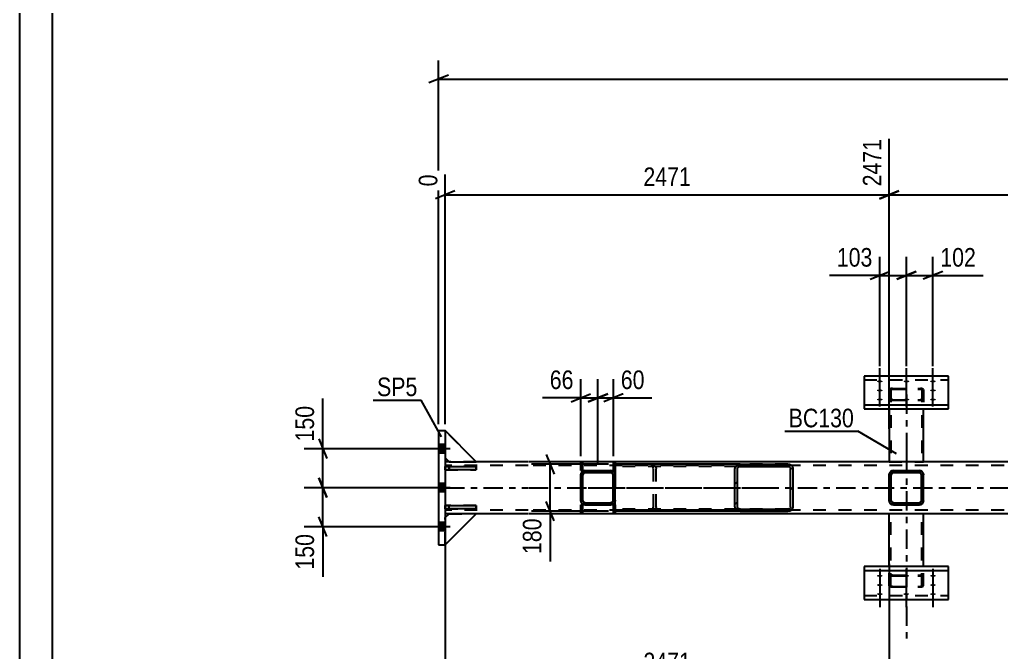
# Model space of a CAD drawing. Header units: millimetres. Extents: x 0 to 1189, y 0 to 841.
# Drawn here: x 0 to 151.2, y 328.8 to 426.3 of the extents above; entities that cross this region are included whole.
import ezdxf

# ---------------------------------------------------------------- set-up
doc = ezdxf.new("R2010")
doc.units = ezdxf.units.MM
doc.linetypes.add('DXK_LINE_DOT2', pattern=[3.9198, 1.9599, -1.9599])
doc.linetypes.add('DXK_LINE_DOT3', pattern=[5.9187, 2.979, -0.9799, 0.9799, -0.9799])
doc.styles.add('Arial Narrow', font='ARIALN.TTF', dxfattribs={"height": 0.2})

# ---------------------------------------------------------------- blocks, each defined once
blk = doc.blocks.new('Unknown-717048625-1133')
at = {"color": 5, "linetype": 'Continuous'}
for p, q in [((0, 841), (0, 0)), ((5, 836), (5, 5))]:
    blk.add_line(p, q, dxfattribs=at)
blk = doc.blocks.new('Part-717048625-5738 - 5603')
at = {"color": 7, "linetype": 'DXK_LINE_DOT2'}
for p, q in [((70.33, 351.43), (65.53, 351.43)), ((65.53, 351.43), (65.53, 350.95)), ((65.53, 350.95), (70.33, 350.95)), ((66.13, 350.95), (66.13, 351.43)), ((70.33, 350.95), (70.33, 351.43))]:
    blk.add_line(p, q, dxfattribs=at)
blk = doc.blocks.new('Bolt-717048625-5615 - 5603')
at = {"linetype": 'Continuous'}
for points in [[(64.53, 360.85), (64.53, 359.53), (65.53, 359.53), (65.53, 360.85)], [(64.53, 360.85), (64.53, 359.53), (65.53, 359.53), (65.53, 360.85)], [(64.53, 360.85), (64.53, 359.53), (65.53, 359.53), (65.53, 360.85)], [(64.53, 360.85), (64.53, 359.53), (65.53, 359.53), (65.53, 360.85)], [(64.53, 354.85), (64.53, 353.53), (65.53, 353.53), (65.53, 354.85)], [(64.53, 354.85), (64.53, 353.53), (65.53, 353.53), (65.53, 354.85)], [(64.53, 348.85), (64.53, 347.53), (65.53, 347.53), (65.53, 348.85)], [(64.53, 348.85), (64.53, 347.53), (65.53, 347.53), (65.53, 348.85)], [(64.53, 348.85), (64.53, 347.53), (65.53, 347.53), (65.53, 348.85)], [(64.53, 348.85), (64.53, 347.53), (65.53, 347.53), (65.53, 348.85)]]:
    blk.add_hatch(color=1, dxfattribs=at).paths.add_polyline_path(points)
at = {"color": 1, "linetype": 'Continuous'}
for p, q in [((66.29, 360.19), (61.53, 360.19)), ((66.29, 360.19), (61.53, 360.19)), ((66.29, 360.19), (61.53, 360.19)), ((66.29, 360.19), (61.53, 360.19)), ((65.53, 360.85), (64.53, 360.85)), ((65.53, 360.85), (64.53, 360.85)), ((65.53, 360.85), (64.53, 360.85)), ((65.53, 360.85), (64.53, 360.85)), ((65.53, 359.53), (64.53, 359.53)), ((65.53, 359.53), (64.53, 359.53)), ((65.53, 359.53), (64.53, 359.53)), ((65.53, 359.53), (64.53, 359.53)), ((66.29, 354.19), (61.53, 354.19)), ((66.29, 354.19), (61.53, 354.19)), ((65.53, 354.85), (64.53, 354.85)), ((65.53, 354.85), (64.53, 354.85)), ((65.53, 353.53), (64.53, 353.53)), ((65.53, 353.53), (64.53, 353.53)), ((66.29, 348.19), (61.53, 348.19)), ((66.29, 348.19), (61.53, 348.19)), ((66.29, 348.19), (61.53, 348.19)), ((66.29, 348.19), (61.53, 348.19)), ((65.53, 348.85), (64.53, 348.85)), ((65.53, 348.85), (64.53, 348.85)), ((65.53, 348.85), (64.53, 348.85)), ((65.53, 348.85), (64.53, 348.85)), ((65.53, 347.53), (64.53, 347.53)), ((65.53, 347.53), (64.53, 347.53)), ((65.53, 347.53), (64.53, 347.53)), ((65.53, 347.53), (64.53, 347.53))]:
    blk.add_line(p, q, dxfattribs=at)
blk = doc.blocks.new('Part-717048625-5746 - 5603')
at = {"color": 2, "linetype": 'Continuous'}
for p, q in [((65.53, 349.59), (66.13, 350.19)), ((70.33, 350.19), (65.53, 345.39)), ((70.33, 350.19), (66.13, 350.19))]:
    blk.add_line(p, q, dxfattribs=at)
at = {"color": 7, "linetype": 'DXK_LINE_DOT2'}
blk.add_line((65.53, 345.39), (65.53, 349.59), dxfattribs=at)
blk = doc.blocks.new('Part-717048625-5682 - 5603')
at = {"color": 2, "linetype": 'Continuous'}
for p, q in [((91.47, 356.83), (91.47, 358.03)), ((91.47, 358.03), (91.71, 358.03)), ((91.71, 358.03), (91.71, 356.83)), ((91.71, 356.83), (91.47, 356.83))]:
    blk.add_line(p, q, dxfattribs=at)
blk = doc.blocks.new('Part-717048625-5740 - 5603')
at = {"color": 2, "linetype": 'Continuous'}
for p, q in [((65.53, 351.43), (70.33, 351.43)), ((65.53, 350.95), (65.53, 351.43)), ((70.33, 350.95), (65.53, 350.95)), ((70.33, 351.43), (70.33, 350.95))]:
    blk.add_line(p, q, dxfattribs=at)
at = {"color": 7, "linetype": 'DXK_LINE_DOT2'}
blk.add_line((66.13, 350.95), (66.13, 351.43), dxfattribs=at)
blk = doc.blocks.new('Part-717048625-5667 - 5603')
at = {"color": 2, "linetype": 'Continuous'}
for p, q in [((66.13, 358.19), (65.53, 358.19)), ((78.33, 358.19), (70.33, 358.19)), ((613.27, 358.19), (78.43, 358.19)), ((66.13, 350.19), (65.53, 350.19)), ((78.33, 350.19), (70.33, 350.19)), ((613.27, 350.19), (78.43, 350.19))]:
    blk.add_line(p, q, dxfattribs=at)
at = {"color": 7, "linetype": 'DXK_LINE_DOT2'}
for p, q in [((65.53, 358.19), (65.53, 350.19)), ((78.33, 357.63), (65.53, 357.63)), ((70.33, 358.19), (66.13, 358.19)), ((618.07, 357.63), (78.43, 357.63)), ((78.33, 350.75), (65.53, 350.75)), ((70.33, 350.19), (66.13, 350.19)), ((618.07, 350.75), (78.43, 350.75))]:
    blk.add_line(p, q, dxfattribs=at)
at = {"color": 7, "linetype": 'DXK_LINE_DOT3'}
for p, q in [((65.53, 354.19), (78.33, 354.19)), ((78.43, 354.19), (618.07, 354.19))]:
    blk.add_line(p, q, dxfattribs=at)
blk = doc.blocks.new('Part-717048625-5678 - 5603')
at = {"color": 2, "linetype": 'Continuous'}
for p, q in [((86.43, 358.03), (86.43, 358.03)), ((86.43, 358.03), (86.67, 358.03)), ((86.43, 356.83), (86.43, 358.03)), ((86.67, 358.03), (86.67, 358.03)), ((86.67, 356.83), (86.67, 358.03)), ((86.43, 356.83), (86.67, 356.83)), ((86.67, 356.83), (86.67, 356.83))]:
    blk.add_line(p, q, dxfattribs=at)
at = {"color": 7, "linetype": 'DXK_LINE_DOT2'}
for p, q in [((86.43, 356.83), (86.43, 358.03)), ((86.67, 358.03), (86.67, 356.83)), ((86.67, 356.83), (86.67, 356.83))]:
    blk.add_line(p, q, dxfattribs=at)
blk = doc.blocks.new('Part-717048625-5743 - 5603')
at = {"color": 7, "linetype": 'DXK_LINE_DOT2'}
for p, q in [((65.53, 349.59), (66.13, 350.19)), ((70.33, 350.19), (65.53, 345.39)), ((65.53, 345.39), (65.53, 349.59)), ((66.13, 350.19), (70.33, 350.19))]:
    blk.add_line(p, q, dxfattribs=at)
blk = doc.blocks.new('Part-717048625-5679 - 5603')
at = {"color": 2, "linetype": 'Continuous'}
for p, q in [((86.43, 351.55), (86.43, 351.55)), ((86.43, 351.55), (86.43, 350.35)), ((86.43, 351.55), (86.67, 351.55)), ((86.67, 351.55), (86.67, 351.55)), ((86.67, 351.55), (86.67, 350.35)), ((86.67, 350.35), (86.43, 350.35)), ((86.67, 350.35), (86.67, 350.35))]:
    blk.add_line(p, q, dxfattribs=at)
at = {"color": 7, "linetype": 'DXK_LINE_DOT2'}
for p, q in [((86.43, 350.35), (86.43, 351.55)), ((86.67, 351.55), (86.67, 350.35))]:
    blk.add_line(p, q, dxfattribs=at)
blk = doc.blocks.new('Part-717048625-5683 - 5603')
at = {"color": 2, "linetype": 'Continuous'}
for p, q in [((91.47, 350.35), (91.47, 351.55)), ((91.71, 351.55), (91.47, 351.55)), ((91.71, 351.55), (91.71, 350.35)), ((91.71, 350.35), (91.47, 350.35))]:
    blk.add_line(p, q, dxfattribs=at)
blk = doc.blocks.new('Part-717048625-5709 - 5603')
at = {"linetype": 'Continuous'}
h = blk.add_hatch(dxfattribs=at)
h.set_pattern_fill('', scale=0.7, style=0, pattern_type=0)
h.set_pattern_definition([(45, (138.8162, 351.5972), (-1.57154, 1.57154), [])])
h.paths.add_polyline_path([(138.57, 351.55), (138.82, 351.6), (139.02, 351.74), (139.16, 351.94), (139.21, 352.19), (139.21, 356.19), (139.16, 356.43), (139.02, 356.64), (138.82, 356.78), (138.57, 356.83), (134.57, 356.83), (134.33, 356.78), (134.12, 356.64), (133.98, 356.43), (133.93, 356.19), (133.93, 352.19), (133.98, 351.94), (134.12, 351.74), (134.33, 351.6), (134.57, 351.55)])
h.paths.add_polyline_path([(134.45, 351.89), (134.35, 351.96), (134.28, 352.07), (134.25, 352.19), (134.25, 356.19), (134.28, 356.31), (134.35, 356.41), (134.45, 356.48), (134.57, 356.51), (138.57, 356.51), (138.69, 356.48), (138.8, 356.41), (138.87, 356.31), (138.89, 356.19), (138.89, 352.19), (138.87, 352.07), (138.8, 351.96), (138.69, 351.89), (138.57, 351.87), (134.57, 351.87)])
at = {"color": 7, "linetype": 'DXK_LINE_DOT2'}
for p, q in [((133.93, 356.19), (133.98, 356.43)), ((133.93, 352.19), (133.93, 356.19)), ((134.28, 356.31), (134.25, 356.19)), ((134.25, 352.19), (134.25, 356.19)), ((134.33, 356.78), (134.57, 356.83)), ((134.57, 356.51), (134.45, 356.48)), ((134.57, 356.83), (138.57, 356.83)), ((134.57, 356.51), (138.57, 356.51)), ((138.57, 356.83), (138.82, 356.78)), ((138.69, 356.48), (138.57, 356.51)), ((138.89, 356.19), (138.87, 356.31)), ((138.89, 352.19), (138.89, 356.19)), ((139.16, 356.43), (139.21, 356.19)), ((139.21, 352.19), (139.21, 356.19)), ((133.98, 351.94), (133.93, 352.19)), ((134.25, 352.19), (134.28, 352.07)), ((134.57, 351.55), (134.33, 351.6)), ((134.45, 351.89), (134.57, 351.87)), ((134.57, 351.87), (138.57, 351.87)), ((134.57, 351.55), (138.57, 351.55)), ((138.57, 351.87), (138.69, 351.89)), ((138.82, 351.6), (138.57, 351.55)), ((138.87, 352.07), (138.89, 352.19)), ((139.21, 352.19), (139.16, 351.94))]:
    blk.add_line(p, q, dxfattribs=at)
at = {"color": 2, "linetype": 'Continuous'}
for p, q in [((133.98, 356.43), (133.93, 356.19)), ((133.93, 352.19), (133.93, 356.19)), ((134.25, 356.19), (134.28, 356.31)), ((134.25, 352.19), (134.25, 356.19)), ((134.57, 356.83), (134.33, 356.78)), ((134.45, 356.48), (134.57, 356.51)), ((134.57, 356.83), (138.57, 356.83)), ((134.57, 356.51), (138.57, 356.51)), ((138.82, 356.78), (138.57, 356.83)), ((138.57, 356.51), (138.69, 356.48)), ((138.87, 356.31), (138.89, 356.19)), ((138.89, 352.19), (138.89, 356.19)), ((139.21, 356.19), (139.16, 356.43)), ((139.21, 352.19), (139.21, 356.19)), ((133.93, 352.19), (133.98, 351.94)), ((134.28, 352.07), (134.25, 352.19)), ((134.33, 351.6), (134.57, 351.55)), ((134.57, 351.87), (134.45, 351.89)), ((134.57, 351.87), (138.57, 351.87)), ((134.57, 351.55), (138.57, 351.55)), ((138.69, 351.89), (138.57, 351.87)), ((138.57, 351.55), (138.82, 351.6)), ((138.89, 352.19), (138.87, 352.07)), ((139.16, 351.94), (139.21, 352.19))]:
    blk.add_line(p, q, dxfattribs=at)
at = {"color": 7, "linetype": 'DXK_LINE_DOT2'}
for centre, radius, start, end in [((134.57, 356.19), 0.64, 112.5, 157.5), ((134.57, 356.19), 0.32, 112.5, 157.5), ((138.57, 356.19), 0.32, 22.5, 67.5), ((138.57, 356.19), 0.64, 22.5, 67.5), ((134.57, 352.19), 0.64, 202.5, 247.5), ((134.57, 352.19), 0.32, 202.5, 247.5), ((138.57, 352.19), 0.32, 292.5, 337.5), ((138.57, 352.19), 0.64, 292.5, 337.5)]:
    blk.add_arc(centre, radius, start, end, dxfattribs=at)
at = {"color": 2, "linetype": 'Continuous'}
for centre, radius, start, end in [((134.57, 356.19), 0.64, 112.5, 157.5), ((134.57, 356.19), 0.32, 112.5, 157.5), ((138.57, 356.19), 0.32, 22.5, 67.5), ((138.57, 356.19), 0.64, 22.5, 67.5), ((134.57, 352.19), 0.64, 202.5, 247.5), ((134.57, 352.19), 0.32, 202.5, 247.5), ((138.57, 352.19), 0.32, 292.5, 337.5), ((138.57, 352.19), 0.64, 292.5, 337.5)]:
    blk.add_arc(centre, radius, start, end, dxfattribs=at)
blk = doc.blocks.new('Part-717048625-5735 - 5603')
at = {"color": 2, "linetype": 'Continuous'}
for p, q in [((64.53, 362.99), (65.53, 362.99)), ((64.53, 362.99), (64.53, 345.39)), ((65.53, 362.99), (65.53, 345.39)), ((64.53, 345.39), (65.53, 345.39))]:
    blk.add_line(p, q, dxfattribs=at)
blk = doc.blocks.new('Part-717048625-5737 - 5603')
at = {"color": 7, "linetype": 'DXK_LINE_DOT2'}
for p, q in [((70.33, 357.43), (65.53, 357.43)), ((65.53, 357.43), (65.53, 356.95)), ((65.53, 356.95), (70.33, 356.95)), ((66.13, 357.43), (66.13, 356.95)), ((70.33, 356.95), (70.33, 357.43))]:
    blk.add_line(p, q, dxfattribs=at)
blk = doc.blocks.new('Part-717048625-5739 - 5603')
at = {"color": 2, "linetype": 'Continuous'}
for p, q in [((65.53, 357.43), (70.33, 357.43)), ((65.53, 356.95), (65.53, 357.43)), ((70.33, 356.95), (65.53, 356.95)), ((70.33, 357.43), (70.33, 356.95))]:
    blk.add_line(p, q, dxfattribs=at)
at = {"color": 7, "linetype": 'DXK_LINE_DOT2'}
blk.add_line((66.13, 356.95), (66.13, 357.43), dxfattribs=at)
blk = doc.blocks.new('Part-717048625-5749 - 5603')
at = {"color": 7, "linetype": 'DXK_LINE_DOT2'}
for p, q in [((65.53, 349.59), (66.13, 350.19)), ((70.33, 350.19), (65.53, 345.39)), ((65.53, 345.39), (65.53, 349.59)), ((66.13, 350.19), (70.33, 350.19))]:
    blk.add_line(p, q, dxfattribs=at)
blk = doc.blocks.new('Part-717048625-5752 - 5603')
at = {"color": 7, "linetype": 'DXK_LINE_DOT2'}
for p, q in [((70.33, 358.19), (65.53, 362.99)), ((65.53, 362.99), (65.53, 358.79)), ((65.53, 358.79), (66.13, 358.19)), ((66.13, 358.19), (70.33, 358.19))]:
    blk.add_line(p, q, dxfattribs=at)
blk = doc.blocks.new('Part-717048625-5755 - 5603')
at = {"color": 2, "linetype": 'Continuous'}
for p, q in [((70.33, 358.19), (65.53, 362.99)), ((65.53, 358.79), (66.13, 358.19)), ((66.13, 358.19), (70.33, 358.19))]:
    blk.add_line(p, q, dxfattribs=at)
at = {"color": 7, "linetype": 'DXK_LINE_DOT2'}
blk.add_line((65.53, 362.99), (65.53, 358.79), dxfattribs=at)
blk = doc.blocks.new('Part-717048625-5758 - 5603')
at = {"color": 7, "linetype": 'DXK_LINE_DOT2'}
for p, q in [((70.33, 358.19), (65.53, 362.99)), ((65.53, 362.99), (65.53, 358.79)), ((65.53, 358.79), (66.13, 358.19)), ((66.13, 358.19), (70.33, 358.19))]:
    blk.add_line(p, q, dxfattribs=at)
blk = doc.blocks.new('Part-717048625-5782 - 5603')
at = {"linetype": 'Continuous'}
h = blk.add_hatch(dxfattribs=at)
h.set_pattern_fill('', scale=0.7, style=0, pattern_type=0)
h.set_pattern_definition([(45, (118.6463, 350.6372), (-1.57154, 1.57154), [])])
h.paths.add_polyline_path([(118.34, 350.59), (118.65, 350.64), (118.91, 350.78), (119.08, 350.98), (119.14, 351.23), (119.14, 357.15), (119.08, 357.39), (118.91, 357.6), (118.65, 357.74), (118.34, 357.79), (110.96, 357.79), (110.66, 357.74), (110.4, 357.6), (110.22, 357.39), (110.16, 357.15), (110.16, 351.23), (110.22, 350.98), (110.4, 350.78), (110.66, 350.64), (110.96, 350.59)])
h.paths.add_polyline_path([(110.81, 350.93), (110.68, 351), (110.59, 351.11), (110.56, 351.23), (110.56, 357.15), (110.59, 357.27), (110.68, 357.37), (110.81, 357.44), (110.96, 357.47), (118.34, 357.47), (118.49, 357.44), (118.62, 357.37), (118.71, 357.27), (118.74, 357.15), (118.74, 351.23), (118.71, 351.11), (118.62, 351), (118.49, 350.93), (118.34, 350.91), (110.96, 350.91)])
at = {"color": 2, "linetype": 'Continuous'}
for p, q in [((110.96, 357.79), (91.71, 357.79)), ((110.22, 357.39), (110.16, 357.15)), ((110.16, 351.23), (110.16, 357.15)), ((110.56, 357.15), (110.59, 357.27)), ((110.56, 351.23), (110.56, 357.15)), ((110.96, 357.79), (110.66, 357.74)), ((110.81, 357.44), (110.96, 357.47)), ((110.96, 357.79), (118.34, 357.79)), ((110.96, 357.47), (118.34, 357.47)), ((118.65, 357.74), (118.34, 357.79)), ((118.34, 357.47), (118.49, 357.44)), ((118.71, 357.27), (118.74, 357.15)), ((118.74, 351.23), (118.74, 357.15)), ((119.14, 357.15), (119.08, 357.39)), ((119.14, 351.23), (119.14, 357.15)), ((91.71, 356.83), (91.71, 356.19)), ((91.71, 351.55), (91.71, 352.19)), ((110.16, 351.23), (110.22, 350.98)), ((110.59, 351.11), (110.56, 351.23)), ((110.96, 350.91), (110.81, 350.93)), ((110.96, 350.91), (118.34, 350.91)), ((118.49, 350.93), (118.34, 350.91)), ((118.74, 351.23), (118.71, 351.11)), ((119.08, 350.98), (119.14, 351.23)), ((110.96, 350.59), (91.71, 350.59)), ((110.66, 350.64), (110.96, 350.59)), ((110.96, 350.59), (118.34, 350.59)), ((118.34, 350.59), (118.65, 350.64))]:
    blk.add_line(p, q, dxfattribs=at)
at = {"color": 7, "linetype": 'DXK_LINE_DOT2'}
for p, q in [((91.71, 357.79), (91.71, 356.83)), ((91.71, 357.79), (91.71, 357.47)), ((118.34, 357.47), (91.71, 357.47)), ((97.23, 357.79), (97.53, 357.74)), ((97.38, 357.44), (97.23, 357.47)), ((97.62, 357.15), (97.59, 357.27)), ((97.62, 351.23), (97.62, 357.15)), ((97.96, 357.39), (98.02, 357.15)), ((98.02, 351.23), (98.02, 357.15)), ((118.34, 357.79), (110.96, 357.79)), ((91.71, 356.19), (91.71, 352.19)), ((91.71, 350.59), (91.71, 351.55)), ((118.34, 350.91), (91.71, 350.91)), ((97.23, 350.91), (97.38, 350.93)), ((97.59, 351.11), (97.62, 351.23)), ((98.02, 351.23), (97.96, 350.98)), ((97.53, 350.64), (97.23, 350.59)), ((118.34, 350.59), (110.96, 350.59))]:
    blk.add_line(p, q, dxfattribs=at)
at = {"color": 7, "linetype": 'DXK_LINE_DOT3'}
blk.add_line((87.56, 354.19), (114.65, 354.19), dxfattribs=at)
at = {"color": 7, "linetype": 'DXK_LINE_DOT2'}
for centre, radius, start, end in [((97.27, 357.09), 0.369, 29.251, 73.2822), ((97.32, 357.03), 0.738, 29.251, 73.2822), ((97.27, 351.29), 0.369, 286.7178, 330.749), ((97.32, 351.34), 0.738, 286.7178, 330.749)]:
    blk.add_arc(centre, radius, start, end, dxfattribs=at)
at = {"color": 2, "linetype": 'Continuous'}
for centre, radius, start, end in [((110.87, 357.03), 0.738, 106.7178, 150.749), ((110.91, 357.09), 0.369, 106.7178, 150.749), ((118.39, 357.09), 0.369, 29.251, 73.2822), ((118.43, 357.03), 0.738, 29.251, 73.2822), ((110.87, 351.34), 0.738, 209.251, 253.2822), ((110.91, 351.29), 0.369, 209.251, 253.2822), ((118.39, 351.29), 0.369, 286.7178, 330.749), ((118.43, 351.34), 0.738, 286.7178, 330.749)]:
    blk.add_arc(centre, radius, start, end, dxfattribs=at)
blk = doc.blocks.new('Part-717048625-5783 - 5603')
at = {"linetype": 'Continuous'}
h = blk.add_hatch(dxfattribs=at)
h.set_pattern_fill('', scale=0.7, style=0, pattern_type=0)
h.set_pattern_definition([(45, (91.3134, 351.5972), (-1.57154, 1.57154), [])])
h.paths.add_polyline_path([(91.07, 351.55), (91.31, 351.6), (91.52, 351.74), (91.66, 351.94), (91.71, 352.19), (91.71, 356.19), (91.66, 356.43), (91.52, 356.64), (91.31, 356.78), (91.07, 356.83), (87.07, 356.83), (86.82, 356.78), (86.62, 356.64), (86.48, 356.43), (86.43, 356.19), (86.43, 352.19), (86.48, 351.94), (86.62, 351.74), (86.82, 351.6), (87.07, 351.55)])
h.paths.add_polyline_path([(86.95, 351.89), (86.84, 351.96), (86.77, 352.07), (86.75, 352.19), (86.75, 356.19), (86.77, 356.31), (86.84, 356.41), (86.95, 356.48), (87.07, 356.51), (91.07, 356.51), (91.19, 356.48), (91.29, 356.41), (91.36, 356.31), (91.39, 356.19), (91.39, 352.19), (91.36, 352.07), (91.29, 351.96), (91.19, 351.89), (91.07, 351.87), (87.07, 351.87)])
at = {"color": 7, "linetype": 'DXK_LINE_DOT2'}
for p, q in [((86.43, 356.19), (86.48, 356.43)), ((86.43, 352.19), (86.43, 356.19)), ((86.77, 356.31), (86.75, 356.19)), ((86.75, 352.19), (86.75, 356.19)), ((86.82, 356.78), (87.07, 356.83)), ((87.07, 356.51), (86.95, 356.48)), ((87.07, 356.83), (91.07, 356.83)), ((87.07, 356.51), (91.07, 356.51)), ((91.07, 356.83), (91.31, 356.78)), ((91.19, 356.48), (91.07, 356.51)), ((91.39, 356.19), (91.36, 356.31)), ((91.39, 352.19), (91.39, 356.19)), ((91.66, 356.43), (91.71, 356.19)), ((91.71, 352.19), (91.71, 356.19)), ((86.48, 351.94), (86.43, 352.19)), ((86.75, 352.19), (86.77, 352.07)), ((87.07, 351.55), (86.82, 351.6)), ((86.95, 351.89), (87.07, 351.87)), ((87.07, 351.87), (91.07, 351.87)), ((87.07, 351.55), (91.07, 351.55)), ((91.07, 351.87), (91.19, 351.89)), ((91.31, 351.6), (91.07, 351.55)), ((91.36, 352.07), (91.39, 352.19)), ((91.71, 352.19), (91.66, 351.94))]:
    blk.add_line(p, q, dxfattribs=at)
at = {"color": 2, "linetype": 'Continuous'}
for p, q in [((86.48, 356.43), (86.43, 356.19)), ((86.43, 352.19), (86.43, 356.19)), ((86.75, 356.19), (86.77, 356.31)), ((86.75, 352.19), (86.75, 356.19)), ((87.07, 356.83), (86.82, 356.78)), ((86.95, 356.48), (87.07, 356.51)), ((87.07, 356.83), (91.07, 356.83)), ((87.07, 356.51), (91.07, 356.51)), ((91.31, 356.78), (91.07, 356.83)), ((91.07, 356.51), (91.19, 356.48)), ((91.36, 356.31), (91.39, 356.19)), ((91.39, 352.19), (91.39, 356.19)), ((91.71, 356.19), (91.66, 356.43)), ((91.71, 352.19), (91.71, 356.19)), ((86.43, 352.19), (86.48, 351.94)), ((86.77, 352.07), (86.75, 352.19)), ((86.82, 351.6), (87.07, 351.55)), ((87.07, 351.87), (86.95, 351.89)), ((87.07, 351.87), (91.07, 351.87)), ((87.07, 351.55), (91.07, 351.55)), ((91.19, 351.89), (91.07, 351.87)), ((91.07, 351.55), (91.31, 351.6)), ((91.39, 352.19), (91.36, 352.07)), ((91.66, 351.94), (91.71, 352.19))]:
    blk.add_line(p, q, dxfattribs=at)
at = {"color": 7, "linetype": 'DXK_LINE_DOT3'}
blk.add_line((89.07, 354.19), (89.07, 354.19), dxfattribs=at)
at = {"color": 7, "linetype": 'DXK_LINE_DOT2'}
for centre, radius, start, end in [((87.07, 356.19), 0.64, 112.5, 157.5), ((87.07, 356.19), 0.32, 112.5, 157.5), ((91.07, 356.19), 0.32, 22.5, 67.5), ((91.07, 356.19), 0.64, 22.5, 67.5), ((87.07, 352.19), 0.64, 202.5, 247.5), ((87.07, 352.19), 0.32, 202.5, 247.5), ((91.07, 352.19), 0.32, 292.5, 337.5), ((91.07, 352.19), 0.64, 292.5, 337.5)]:
    blk.add_arc(centre, radius, start, end, dxfattribs=at)
at = {"color": 2, "linetype": 'Continuous'}
for centre, radius, start, end in [((87.07, 356.19), 0.64, 112.5, 157.5), ((87.07, 356.19), 0.32, 112.5, 157.5), ((91.07, 356.19), 0.32, 22.5, 67.5), ((91.07, 356.19), 0.64, 22.5, 67.5), ((87.07, 352.19), 0.64, 202.5, 247.5), ((87.07, 352.19), 0.32, 202.5, 247.5), ((91.07, 352.19), 0.32, 292.5, 337.5), ((91.07, 352.19), 0.64, 292.5, 337.5)]:
    blk.add_arc(centre, radius, start, end, dxfattribs=at)
blk = doc.blocks.new('Part-717048625-5784 - 5603')
at = {"color": 7, "linetype": 'DXK_LINE_DOT3'}
blk.add_line((136.57, 359.59), (136.57, 330.42), dxfattribs=at)
at = {"color": 2, "linetype": 'Continuous'}
for p, q in [((133.93, 342.04), (133.93, 350.19)), ((139.21, 342.04), (139.21, 350.19))]:
    blk.add_line(p, q, dxfattribs=at)
at = {"color": 7, "linetype": 'DXK_LINE_DOT2'}
for p, q in [((139.21, 350.19), (133.93, 350.19)), ((134.17, 339.08), (134.17, 350.19)), ((138.97, 339.08), (138.97, 350.19)), ((133.93, 339.08), (133.93, 342.04)), ((139.21, 339.08), (139.21, 342.04)), ((133.97, 340.62), (133.93, 340.55)), ((134.07, 340.67), (133.97, 340.62)), ((134.23, 340.71), (134.07, 340.67)), ((134.17, 340.55), (134.19, 340.59)), ((134.19, 340.59), (134.24, 340.61)), ((134.41, 340.72), (134.23, 340.71)), ((134.24, 340.61), (134.32, 340.63)), ((134.32, 340.63), (134.41, 340.64)), ((134.41, 340.72), (138.73, 340.72)), ((134.41, 340.64), (138.73, 340.64)), ((138.92, 340.71), (138.73, 340.72)), ((138.73, 340.64), (138.82, 340.63)), ((138.82, 340.63), (138.9, 340.61)), ((138.9, 340.61), (138.95, 340.59)), ((139.07, 340.67), (138.92, 340.71)), ((138.95, 340.59), (138.97, 340.55)), ((139.17, 340.62), (139.07, 340.67)), ((139.21, 340.55), (139.17, 340.62)), ((133.93, 339.08), (133.97, 339.01)), ((133.97, 339.01), (134.07, 338.96)), ((134.07, 338.96), (134.23, 338.92)), ((134.19, 339.04), (134.17, 339.08)), ((134.24, 339.02), (134.19, 339.04)), ((134.23, 338.92), (134.41, 338.91)), ((134.32, 339), (134.24, 339.02)), ((134.41, 338.99), (134.32, 339)), ((134.41, 338.99), (138.73, 338.99)), ((134.41, 338.91), (138.73, 338.91)), ((138.82, 339), (138.73, 338.99)), ((138.73, 338.91), (138.92, 338.92)), ((138.9, 339.02), (138.82, 339)), ((138.95, 339.04), (138.9, 339.02)), ((138.92, 338.92), (139.07, 338.96)), ((138.97, 339.08), (138.95, 339.04)), ((139.07, 338.96), (139.17, 339.01)), ((139.17, 339.01), (139.21, 339.08))]:
    blk.add_line(p, q, dxfattribs=at)
blk = doc.blocks.new('Part-717048625-5790 - 5603')
at = {"color": 7, "linetype": 'DXK_LINE_DOT2'}
for p, q in [((133.97, 369.36), (133.93, 369.3)), ((133.93, 369.3), (133.93, 366.34)), ((134.07, 369.42), (133.97, 369.36)), ((134.23, 369.45), (134.07, 369.42)), ((134.17, 369.3), (134.19, 369.33)), ((134.17, 369.3), (134.17, 358.19)), ((134.19, 369.33), (134.24, 369.36)), ((134.41, 369.46), (134.23, 369.45)), ((134.24, 369.36), (134.32, 369.38)), ((134.32, 369.38), (134.41, 369.38)), ((134.41, 369.46), (138.73, 369.46)), ((134.41, 369.38), (138.73, 369.38)), ((138.92, 369.45), (138.73, 369.46)), ((138.73, 369.38), (138.82, 369.38)), ((138.82, 369.38), (138.9, 369.36)), ((138.9, 369.36), (138.95, 369.33)), ((139.07, 369.42), (138.92, 369.45)), ((138.95, 369.33), (138.97, 369.3)), ((138.97, 369.3), (138.97, 358.19)), ((139.17, 369.36), (139.07, 369.42)), ((139.21, 369.3), (139.17, 369.36)), ((139.21, 369.3), (139.21, 366.34)), ((133.93, 367.82), (133.97, 367.76)), ((133.97, 367.76), (134.07, 367.71)), ((134.07, 367.71), (134.23, 367.67)), ((134.19, 367.79), (134.17, 367.82)), ((134.24, 367.77), (134.19, 367.79)), ((134.23, 367.67), (134.41, 367.66)), ((134.32, 367.75), (134.24, 367.77)), ((134.41, 367.74), (134.32, 367.75)), ((134.41, 367.74), (138.73, 367.74)), ((134.41, 367.66), (138.73, 367.66)), ((138.82, 367.75), (138.73, 367.74)), ((138.73, 367.66), (138.92, 367.67)), ((138.9, 367.77), (138.82, 367.75)), ((138.95, 367.79), (138.9, 367.77)), ((138.92, 367.67), (139.07, 367.71)), ((138.97, 367.82), (138.95, 367.79)), ((139.07, 367.71), (139.17, 367.76)), ((139.17, 367.76), (139.21, 367.82)), ((133.93, 358.19), (139.21, 358.19))]:
    blk.add_line(p, q, dxfattribs=at)
at = {"color": 7, "linetype": 'DXK_LINE_DOT3'}
blk.add_line((136.57, 368.56), (136.57, 358.19), dxfattribs=at)
at = {"color": 2, "linetype": 'Continuous'}
for p, q in [((133.93, 366.34), (133.93, 358.19)), ((139.21, 358.19), (139.21, 366.34))]:
    blk.add_line(p, q, dxfattribs=at)
blk = doc.blocks.new('Part-717048625-5791 - 5603')
at = {"color": 2, "linetype": 'Continuous'}
for p, q in [((143.07, 342.04), (130.07, 342.04)), ((130.07, 342.04), (130.07, 336.99)), ((143.07, 336.99), (143.07, 342.04)), ((130.07, 341.44), (143.07, 341.44)), ((130.07, 336.99), (143.07, 336.99))]:
    blk.add_line(p, q, dxfattribs=at)
at = {"color": 7, "linetype": 'DXK_LINE_DOT2'}
blk.add_line((130.07, 337.59), (143.07, 337.59), dxfattribs=at)
blk = doc.blocks.new('Bolt-717048625-5792 - 5603')
at = {"linetype": 'Continuous'}
for points in [[(132.47, 340.77), (132.56, 340.76), (132.65, 340.75), (132.73, 340.74), (132.8, 340.72), (132.85, 340.69), (132.89, 340.66), (132.91, 340.63), (132.91, 340.6), (132.89, 340.57), (132.85, 340.54), (132.8, 340.52), (132.73, 340.49), (132.65, 340.48), (132.56, 340.47), (132.47, 340.47), (132.38, 340.47), (132.29, 340.48), (132.21, 340.49), (132.14, 340.52), (132.09, 340.54), (132.05, 340.57), (132.03, 340.6), (132.03, 340.63), (132.05, 340.66), (132.09, 340.69), (132.14, 340.72), (132.21, 340.74), (132.29, 340.75), (132.38, 340.76)], [(136.55, 340.77), (136.64, 340.76), (136.73, 340.75), (136.81, 340.74), (136.88, 340.72), (136.93, 340.69), (136.97, 340.66), (136.99, 340.63), (136.99, 340.6), (136.97, 340.57), (136.93, 340.54), (136.88, 340.52), (136.81, 340.49), (136.73, 340.48), (136.64, 340.47), (136.55, 340.47), (136.46, 340.47), (136.37, 340.48), (136.29, 340.49), (136.22, 340.52), (136.17, 340.54), (136.13, 340.57), (136.11, 340.6), (136.11, 340.63), (136.13, 340.66), (136.17, 340.69), (136.22, 340.72), (136.29, 340.74), (136.37, 340.75), (136.46, 340.76)], [(140.67, 340.77), (140.76, 340.76), (140.85, 340.75), (140.93, 340.74), (141, 340.72), (141.05, 340.69), (141.09, 340.66), (141.11, 340.63), (141.11, 340.6), (141.09, 340.57), (141.05, 340.54), (141, 340.52), (140.93, 340.49), (140.85, 340.48), (140.76, 340.47), (140.67, 340.47), (140.58, 340.47), (140.49, 340.48), (140.41, 340.49), (140.34, 340.52), (140.29, 340.54), (140.25, 340.57), (140.23, 340.6), (140.23, 340.63), (140.25, 340.66), (140.29, 340.69), (140.34, 340.72), (140.41, 340.74), (140.49, 340.75), (140.58, 340.76)], [(132.47, 339.36), (132.56, 339.35), (132.65, 339.34), (132.73, 339.33), (132.8, 339.31), (132.85, 339.28), (132.89, 339.25), (132.91, 339.22), (132.91, 339.19), (132.89, 339.16), (132.85, 339.13), (132.8, 339.11), (132.73, 339.08), (132.65, 339.07), (132.56, 339.06), (132.47, 339.06), (132.38, 339.06), (132.29, 339.07), (132.21, 339.08), (132.14, 339.11), (132.09, 339.13), (132.05, 339.16), (132.03, 339.19), (132.03, 339.22), (132.05, 339.25), (132.09, 339.28), (132.14, 339.31), (132.21, 339.33), (132.29, 339.34), (132.38, 339.35)], [(140.67, 339.36), (140.76, 339.35), (140.85, 339.34), (140.93, 339.33), (141, 339.31), (141.05, 339.28), (141.09, 339.25), (141.11, 339.22), (141.11, 339.19), (141.09, 339.16), (141.05, 339.13), (141, 339.11), (140.93, 339.08), (140.85, 339.07), (140.76, 339.06), (140.67, 339.06), (140.58, 339.06), (140.49, 339.07), (140.41, 339.08), (140.34, 339.11), (140.29, 339.13), (140.25, 339.16), (140.23, 339.19), (140.23, 339.22), (140.25, 339.25), (140.29, 339.28), (140.34, 339.31), (140.41, 339.33), (140.49, 339.34), (140.58, 339.35)], [(132.47, 337.96), (132.56, 337.96), (132.65, 337.95), (132.73, 337.93), (132.8, 337.91), (132.85, 337.89), (132.89, 337.86), (132.91, 337.83), (132.91, 337.8), (132.89, 337.76), (132.85, 337.74), (132.8, 337.71), (132.73, 337.69), (132.65, 337.67), (132.56, 337.66), (132.47, 337.66), (132.38, 337.66), (132.29, 337.67), (132.21, 337.69), (132.14, 337.71), (132.09, 337.74), (132.05, 337.76), (132.03, 337.8), (132.03, 337.83), (132.05, 337.86), (132.09, 337.89), (132.14, 337.91), (132.21, 337.93), (132.29, 337.95), (132.38, 337.96)], [(136.55, 337.96), (136.64, 337.96), (136.73, 337.95), (136.81, 337.93), (136.88, 337.91), (136.93, 337.89), (136.97, 337.86), (136.99, 337.83), (136.99, 337.8), (136.97, 337.76), (136.93, 337.74), (136.88, 337.71), (136.81, 337.69), (136.73, 337.67), (136.64, 337.66), (136.55, 337.66), (136.46, 337.66), (136.37, 337.67), (136.29, 337.69), (136.22, 337.71), (136.17, 337.74), (136.13, 337.76), (136.11, 337.8), (136.11, 337.83), (136.13, 337.86), (136.17, 337.89), (136.22, 337.91), (136.29, 337.93), (136.37, 337.95), (136.46, 337.96)], [(140.67, 337.96), (140.76, 337.96), (140.85, 337.95), (140.93, 337.93), (141, 337.91), (141.05, 337.89), (141.09, 337.86), (141.11, 337.83), (141.11, 337.8), (141.09, 337.76), (141.05, 337.74), (141, 337.71), (140.93, 337.69), (140.85, 337.67), (140.76, 337.66), (140.67, 337.66), (140.58, 337.66), (140.49, 337.67), (140.41, 337.69), (140.34, 337.71), (140.29, 337.74), (140.25, 337.76), (140.23, 337.8), (140.23, 337.83), (140.25, 337.86), (140.29, 337.89), (140.34, 337.91), (140.41, 337.93), (140.49, 337.95), (140.58, 337.96)]]:
    blk.add_hatch(color=1, dxfattribs=at).paths.add_polyline_path(points)
at = {"color": 1, "linetype": 'Continuous'}
for p, q in [((132.47, 341.71), (132.47, 338.59)), ((132.47, 340.3), (132.47, 337.18)), ((136.55, 341.71), (136.55, 338.59)), ((140.67, 341.71), (140.67, 338.59)), ((140.67, 340.3), (140.67, 337.18)), ((132.47, 338.9), (132.47, 335.78)), ((136.55, 338.9), (136.55, 335.78)), ((140.67, 338.9), (140.67, 335.78))]:
    blk.add_line(p, q, dxfattribs=at)
blk = doc.blocks.new('Part-717048625-5798 - 5603')
at = {"color": 2, "linetype": 'Continuous'}
for p, q in [((143.07, 371.39), (130.07, 371.39)), ((130.07, 371.39), (130.07, 366.34)), ((143.07, 366.34), (143.07, 371.39)), ((130.07, 366.94), (143.07, 366.94)), ((130.07, 366.34), (143.07, 366.34))]:
    blk.add_line(p, q, dxfattribs=at)
at = {"color": 7, "linetype": 'DXK_LINE_DOT2'}
blk.add_line((130.07, 370.78), (143.07, 370.78), dxfattribs=at)
blk = doc.blocks.new('Bolt-717048625-5799 - 5603')
at = {"linetype": 'Continuous'}
for points in [[(132.47, 370.42), (132.38, 370.42), (132.29, 370.43), (132.21, 370.44), (132.14, 370.46), (132.09, 370.49), (132.05, 370.52), (132.03, 370.55), (132.03, 370.58), (132.05, 370.61), (132.09, 370.64), (132.14, 370.67), (132.21, 370.69), (132.29, 370.7), (132.38, 370.71), (132.47, 370.72), (132.56, 370.71), (132.65, 370.7), (132.73, 370.69), (132.8, 370.67), (132.85, 370.64), (132.89, 370.61), (132.91, 370.58), (132.91, 370.55), (132.89, 370.52), (132.85, 370.49), (132.8, 370.46), (132.73, 370.44), (132.65, 370.43), (132.56, 370.42)], [(136.59, 370.42), (136.5, 370.42), (136.41, 370.43), (136.33, 370.44), (136.26, 370.46), (136.21, 370.49), (136.17, 370.52), (136.15, 370.55), (136.15, 370.58), (136.17, 370.61), (136.21, 370.64), (136.26, 370.67), (136.33, 370.69), (136.41, 370.7), (136.5, 370.71), (136.59, 370.72), (136.68, 370.71), (136.77, 370.7), (136.85, 370.69), (136.92, 370.67), (136.97, 370.64), (137.01, 370.61), (137.03, 370.58), (137.03, 370.55), (137.01, 370.52), (136.97, 370.49), (136.92, 370.46), (136.85, 370.44), (136.77, 370.43), (136.68, 370.42)], [(140.67, 370.42), (140.58, 370.42), (140.49, 370.43), (140.41, 370.44), (140.34, 370.46), (140.29, 370.49), (140.25, 370.52), (140.23, 370.55), (140.23, 370.58), (140.25, 370.61), (140.29, 370.64), (140.34, 370.67), (140.41, 370.69), (140.49, 370.7), (140.58, 370.71), (140.67, 370.72), (140.76, 370.71), (140.85, 370.7), (140.93, 370.69), (141, 370.67), (141.05, 370.64), (141.09, 370.61), (141.11, 370.58), (141.11, 370.55), (141.09, 370.52), (141.05, 370.49), (141, 370.46), (140.93, 370.44), (140.85, 370.43), (140.76, 370.42)], [(132.47, 369.02), (132.38, 369.02), (132.29, 369.03), (132.21, 369.05), (132.14, 369.07), (132.09, 369.09), (132.05, 369.12), (132.03, 369.15), (132.03, 369.19), (132.05, 369.22), (132.09, 369.25), (132.14, 369.27), (132.21, 369.29), (132.29, 369.31), (132.38, 369.32), (132.47, 369.32), (132.56, 369.32), (132.65, 369.31), (132.73, 369.29), (132.8, 369.27), (132.85, 369.25), (132.89, 369.22), (132.91, 369.19), (132.91, 369.15), (132.89, 369.12), (132.85, 369.09), (132.8, 369.07), (132.73, 369.05), (132.65, 369.03), (132.56, 369.02)], [(140.67, 369.02), (140.58, 369.02), (140.49, 369.03), (140.41, 369.05), (140.34, 369.07), (140.29, 369.09), (140.25, 369.12), (140.23, 369.15), (140.23, 369.19), (140.25, 369.22), (140.29, 369.25), (140.34, 369.27), (140.41, 369.29), (140.49, 369.31), (140.58, 369.32), (140.67, 369.32), (140.76, 369.32), (140.85, 369.31), (140.93, 369.29), (141, 369.27), (141.05, 369.25), (141.09, 369.22), (141.11, 369.19), (141.11, 369.15), (141.09, 369.12), (141.05, 369.09), (141, 369.07), (140.93, 369.05), (140.85, 369.03), (140.76, 369.02)], [(132.47, 367.61), (132.38, 367.61), (132.29, 367.62), (132.21, 367.64), (132.14, 367.66), (132.09, 367.69), (132.05, 367.71), (132.03, 367.75), (132.03, 367.78), (132.05, 367.81), (132.09, 367.84), (132.14, 367.86), (132.21, 367.88), (132.29, 367.9), (132.38, 367.91), (132.47, 367.91), (132.56, 367.91), (132.65, 367.9), (132.73, 367.88), (132.8, 367.86), (132.85, 367.84), (132.89, 367.81), (132.91, 367.78), (132.91, 367.75), (132.89, 367.71), (132.85, 367.69), (132.8, 367.66), (132.73, 367.64), (132.65, 367.62), (132.56, 367.61)], [(136.59, 367.61), (136.5, 367.61), (136.41, 367.62), (136.33, 367.64), (136.26, 367.66), (136.21, 367.69), (136.17, 367.71), (136.15, 367.75), (136.15, 367.78), (136.17, 367.81), (136.21, 367.84), (136.26, 367.86), (136.33, 367.88), (136.41, 367.9), (136.5, 367.91), (136.59, 367.91), (136.68, 367.91), (136.77, 367.9), (136.85, 367.88), (136.92, 367.86), (136.97, 367.84), (137.01, 367.81), (137.03, 367.78), (137.03, 367.75), (137.01, 367.71), (136.97, 367.69), (136.92, 367.66), (136.85, 367.64), (136.77, 367.62), (136.68, 367.61)], [(140.67, 367.61), (140.58, 367.61), (140.49, 367.62), (140.41, 367.64), (140.34, 367.66), (140.29, 367.69), (140.25, 367.71), (140.23, 367.75), (140.23, 367.78), (140.25, 367.81), (140.29, 367.84), (140.34, 367.86), (140.41, 367.88), (140.49, 367.9), (140.58, 367.91), (140.67, 367.91), (140.76, 367.91), (140.85, 367.9), (140.93, 367.88), (141, 367.86), (141.05, 367.84), (141.09, 367.81), (141.11, 367.78), (141.11, 367.75), (141.09, 367.71), (141.05, 367.69), (141, 367.66), (140.93, 367.64), (140.85, 367.62), (140.76, 367.61)]]:
    blk.add_hatch(color=1, dxfattribs=at).paths.add_polyline_path(points)
at = {"color": 1, "linetype": 'Continuous'}
for p, q in [((132.47, 369.48), (132.47, 372.6)), ((136.59, 369.48), (136.59, 372.6)), ((140.67, 369.48), (140.67, 372.6)), ((132.47, 368.08), (132.47, 371.2)), ((140.67, 368.08), (140.67, 371.2)), ((132.47, 366.67), (132.47, 369.79)), ((136.59, 366.67), (136.59, 369.79)), ((140.67, 366.67), (140.67, 369.79))]:
    blk.add_line(p, q, dxfattribs=at)
blk = doc.blocks.new('StraightDimension-717048625-5941 - 5603')
at = {"color": 7, "linetype": 'Continuous'}
for p, q in [((46.09, 355.69), (47.29, 352.69)), ((62.43, 354.19), (43.84, 354.19)), ((46.69, 348.19), (46.69, 354.19)), ((47.29, 346.69), (46.09, 349.69)), ((61.99, 348.19), (43.84, 348.19))]:
    blk.add_line(p, q, dxfattribs=at)
at = {"color": 0}
blk.add_wipeout([(45.94, 347.66), (41.74, 347.66), (41.74, 340.98), (45.94, 340.98)], dxfattribs=at)
at = {"color": 7, "linetype": 'Continuous'}
blk.add_line((46.69, 348.19), (46.69, 340.45), dxfattribs=at)
blk.add_line((46.69, 348.19), (46.69, 340.45), dxfattribs=at)
at = {"color": 3, "style": 'Arial Narrow'}
blk.add_text('150', height=2.863, rotation=90.0002, dxfattribs=at).set_placement((45.34, 341.58))
blk = doc.blocks.new('StraightDimension-717048625-5951 - 5603')
at = {"color": 7, "linetype": 'Continuous'}
for p, q in [((46.09, 361.69), (47.29, 358.69)), ((62.43, 360.19), (43.84, 360.19)), ((46.69, 354.19), (46.69, 360.19)), ((47.29, 352.69), (46.09, 355.69)), ((62.43, 354.19), (43.84, 354.19))]:
    blk.add_line(p, q, dxfattribs=at)
at = {"color": 0}
blk.add_wipeout([(45.94, 367.4), (41.74, 367.4), (41.74, 360.71), (45.94, 360.71)], dxfattribs=at)
at = {"color": 7, "linetype": 'Continuous'}
blk.add_line((46.69, 360.19), (46.69, 367.92), dxfattribs=at)
blk.add_line((46.69, 360.19), (46.69, 367.92), dxfattribs=at)
at = {"color": 3, "style": 'Arial Narrow'}
blk.add_text('150', height=2.863, rotation=90.0002, dxfattribs=at).set_placement((45.34, 361.31))
blk = doc.blocks.new('StraightDimension-717048625-5962 - 5603')
at = {"color": 7, "linetype": 'Continuous'}
for p, q in [((64.53, 363.99), (64.53, 419.96)), ((66.03, 417.71), (63.03, 416.51)), ((64.53, 417.11), (618.07, 417.11))]:
    blk.add_line(p, q, dxfattribs=at)
blk = doc.blocks.new('StraightDimension-717048625-11633 - 5603')
at = {"color": 7, "linetype": 'Continuous'}
for p, q in [((81.11, 359.29), (82.31, 356.29)), ((90.71, 357.79), (78.86, 357.79)), ((81.71, 350.59), (81.71, 357.79)), ((82.31, 349.09), (81.11, 352.09)), ((90.71, 350.59), (78.86, 350.59))]:
    blk.add_line(p, q, dxfattribs=at)
at = {"color": 0}
blk.add_wipeout([(80.96, 350.06), (76.76, 350.06), (76.76, 343.38), (80.96, 343.38)], dxfattribs=at)
at = {"color": 7, "linetype": 'Continuous'}
blk.add_line((81.71, 350.59), (81.71, 342.85), dxfattribs=at)
blk.add_line((81.71, 350.59), (81.71, 342.85), dxfattribs=at)
at = {"color": 3, "style": 'Arial Narrow'}
blk.add_text('180', height=2.863, rotation=90.0002, dxfattribs=at).set_placement((80.36, 343.98))
blk = doc.blocks.new('StraightDimension-717048625-11664 - 5603')
at = {"color": 7, "linetype": 'Continuous'}
for p, q in [((89.07, 357.83), (89.07, 370.88)), ((91.47, 359.03), (91.47, 370.88)), ((87.57, 367.43), (90.57, 368.63)), ((89.07, 368.03), (91.47, 368.03)), ((92.97, 368.63), (89.97, 367.43))]:
    blk.add_line(p, q, dxfattribs=at)
at = {"color": 0}
blk.add_wipeout([(96.85, 368.78), (96.85, 372.98), (91.99, 372.98), (91.99, 368.78)], dxfattribs=at)
at = {"color": 7, "linetype": 'Continuous'}
blk.add_line((91.47, 368.03), (97.37, 368.03), dxfattribs=at)
blk.add_line((91.47, 368.03), (97.37, 368.03), dxfattribs=at)
at = {"color": 3, "style": 'Arial Narrow'}
blk.add_text('60', height=2.863, dxfattribs=at).set_placement((92.59, 369.38))
blk = doc.blocks.new('StraightDimension-717048625-11665 - 5603')
at = {"color": 7, "linetype": 'Continuous'}
for p, q in [((86.43, 359.03), (86.43, 370.88)), ((89.07, 357.83), (89.07, 370.88)), ((84.93, 367.43), (87.93, 368.63)), ((86.43, 368.03), (89.07, 368.03)), ((90.57, 368.63), (87.57, 367.43))]:
    blk.add_line(p, q, dxfattribs=at)
at = {"color": 0}
blk.add_wipeout([(85.9, 368.78), (85.9, 372.98), (81.05, 372.98), (81.05, 368.78)], dxfattribs=at)
at = {"color": 7, "linetype": 'Continuous'}
blk.add_line((86.43, 368.03), (80.52, 368.03), dxfattribs=at)
blk.add_line((86.43, 368.03), (80.52, 368.03), dxfattribs=at)
at = {"color": 3, "style": 'Arial Narrow'}
blk.add_text('66', height=2.863, dxfattribs=at).set_placement((81.65, 369.38))
blk = doc.blocks.new('StraightDimension-717048625-11690 - 5603')
at = {"color": 7, "linetype": 'Continuous'}
for p, q in [((136.59, 372.88), (136.59, 389.73)), ((140.67, 372.88), (140.67, 389.73)), ((135.09, 386.28), (138.09, 387.48)), ((142.17, 387.48), (139.17, 386.28)), ((136.59, 386.88), (140.67, 386.88))]:
    blk.add_line(p, q, dxfattribs=at)
at = {"color": 0}
blk.add_wipeout([(147.88, 387.63), (147.88, 391.83), (141.2, 391.83), (141.2, 387.63)], dxfattribs=at)
at = {"color": 7, "linetype": 'Continuous'}
blk.add_line((140.67, 386.88), (148.41, 386.88), dxfattribs=at)
blk.add_line((140.67, 386.88), (148.41, 386.88), dxfattribs=at)
at = {"color": 3, "style": 'Arial Narrow'}
blk.add_text('102', height=2.863, dxfattribs=at).set_placement((141.8, 388.23))
blk = doc.blocks.new('StraightDimension-717048625-11691 - 5603')
at = {"color": 7, "linetype": 'Continuous'}
for p, q in [((132.47, 372.88), (132.47, 389.73)), ((136.59, 372.88), (136.59, 389.73)), ((130.97, 386.28), (133.97, 387.48)), ((138.09, 387.48), (135.09, 386.28)), ((132.47, 386.88), (136.59, 386.88))]:
    blk.add_line(p, q, dxfattribs=at)
at = {"color": 0}
blk.add_wipeout([(131.95, 387.63), (131.95, 391.83), (125.26, 391.83), (125.26, 387.63)], dxfattribs=at)
at = {"color": 7, "linetype": 'Continuous'}
blk.add_line((132.47, 386.88), (124.74, 386.88), dxfattribs=at)
blk.add_line((132.47, 386.88), (124.74, 386.88), dxfattribs=at)
at = {"color": 3, "style": 'Arial Narrow'}
blk.add_text('103', height=2.863, dxfattribs=at).set_placement((125.86, 388.23))
blk = doc.blocks.new('StraightDimension-717048625-17908 - 5603')
at = {"color": 7, "linetype": 'Continuous'}
for p, q in [((133.93, 342.49), (133.93, 315.96)), ((276.43, 339.55), (276.43, 315.96)), ((135.43, 325.17), (132.43, 323.97)), ((274.93, 323.97), (277.93, 325.17)), ((133.93, 324.57), (276.43, 324.57))]:
    blk.add_line(p, q, dxfattribs=at)
at = {"color": 0}
blk.add_wipeout([(209.44, 325.32), (209.44, 329.52), (200.93, 329.52), (200.93, 325.32)], dxfattribs=at)
at = {"color": 0, "linetype": 'Continuous'}
blk.add_wipeout([(275.83, 323.87), (271.63, 323.87), (271.63, 315.36), (275.83, 315.36)], dxfattribs=at)
at = {"color": 3, "style": 'Arial Narrow'}
blk.add_text('3563', height=2.863, dxfattribs=at).set_placement((201.53, 325.92))
at = {"color": 3, "linetype": 'Continuous', "style": 'Arial Narrow'}
blk.add_text('6033', height=2.863, rotation=90.0002, dxfattribs=at).set_placement((275.23, 315.96))
blk = doc.blocks.new('StraightDimension-717048625-17909 - 5603')
at = {"color": 7, "linetype": 'Continuous'}
for p, q in [((65.53, 349.19), (65.53, 321.44)), ((133.93, 342.49), (133.93, 315.96)), ((67.03, 325.17), (64.03, 323.97)), ((132.43, 323.97), (135.43, 325.17)), ((65.53, 324.57), (133.93, 324.57))]:
    blk.add_line(p, q, dxfattribs=at)
at = {"color": 0}
blk.add_wipeout([(103.99, 325.32), (103.99, 329.52), (95.47, 329.52), (95.47, 325.32)], dxfattribs=at)
at = {"color": 0, "linetype": 'Continuous'}
for points in [[(64.93, 323.87), (60.73, 323.87), (60.73, 320.84), (64.93, 320.84)], [(133.33, 323.87), (129.13, 323.87), (129.13, 315.36), (133.33, 315.36)]]:
    blk.add_wipeout(points, dxfattribs=at)
at = {"color": 3, "style": 'Arial Narrow'}
blk.add_text('2471', height=2.863, dxfattribs=at).set_placement((96.07, 325.92))
at = {"color": 3, "linetype": 'Continuous', "style": 'Arial Narrow'}
for s, height, p in [('0', 2.86, (64.33, 321.44)), ('2471', 2.863, (132.73, 315.96))]:
    blk.add_text(s, height=height, rotation=90.0002, dxfattribs=at).set_placement(p)
blk = doc.blocks.new('StraightDimension-717048625-18510 - 5603')
at = {"color": 7, "linetype": 'Continuous'}
for p, q in [((133.93, 363.26), (133.93, 407.9)), ((276.43, 359.19), (276.43, 407.9)), ((135.43, 399.89), (132.43, 398.69)), ((133.93, 399.29), (276.43, 399.29)), ((274.93, 398.69), (277.93, 399.89))]:
    blk.add_line(p, q, dxfattribs=at)
at = {"color": 0, "linetype": 'Continuous'}
blk.add_wipeout([(275.83, 408.5), (271.63, 408.5), (271.63, 399.99), (275.83, 399.99)], dxfattribs=at)
at = {"color": 0}
blk.add_wipeout([(209.44, 400.04), (209.44, 404.24), (200.92, 404.24), (200.92, 400.04)], dxfattribs=at)
at = {"color": 3, "linetype": 'Continuous', "style": 'Arial Narrow'}
blk.add_text('6033', height=2.863, rotation=90.0002, dxfattribs=at).set_placement((275.23, 400.59))
at = {"color": 3, "style": 'Arial Narrow'}
blk.add_text('3562', height=2.863, dxfattribs=at).set_placement((201.52, 400.64))
blk = doc.blocks.new('StraightDimension-717048625-18511 - 5603')
at = {"color": 7, "linetype": 'Continuous'}
for p, q in [((133.93, 363.26), (133.93, 407.9)), ((65.53, 363.99), (65.53, 402.42)), ((67.03, 399.89), (64.03, 398.69)), ((65.53, 399.29), (133.93, 399.29)), ((132.43, 398.69), (135.43, 399.89))]:
    blk.add_line(p, q, dxfattribs=at)
at = {"color": 0, "linetype": 'Continuous'}
for points in [[(133.33, 408.5), (129.13, 408.5), (129.13, 399.99), (133.33, 399.99)], [(64.93, 403.02), (60.73, 403.02), (60.73, 399.99), (64.93, 399.99)]]:
    blk.add_wipeout(points, dxfattribs=at)
at = {"color": 0}
blk.add_wipeout([(103.99, 400.04), (103.99, 404.24), (95.47, 404.24), (95.47, 400.04)], dxfattribs=at)
at = {"color": 3, "linetype": 'Continuous', "style": 'Arial Narrow'}
for s, height, p in [('2471', 2.863, (132.73, 400.59)), ('0', 2.86, (64.33, 400.59))]:
    blk.add_text(s, height=height, rotation=90.0002, dxfattribs=at).set_placement(p)
at = {"color": 3, "style": 'Arial Narrow'}
blk.add_text('2471', height=2.863, dxfattribs=at).set_placement((96.07, 400.64))
blk = doc.blocks.new('Mark-717048625-5731 - 5603')
at = {"color": 0}
blk.add_wipeout([(61.26, 368.29), (61.26, 371.29), (55.05, 371.29), (55.05, 368.29)], dxfattribs=at)
blk.add_wipeout([(61.26, 368.29), (61.26, 371.29), (55.05, 371.29), (55.05, 368.29)], dxfattribs=at)
at = {"color": 30, "linetype": 'Continuous'}
for p in [(54.45, 367.69), (64.96, 362)]:
    blk.add_line(p, (61.86, 367.69), dxfattribs=at)
at = {"color": 3, "style": 'Arial Narrow'}
blk.add_text('SP5', height=2.863, dxfattribs=at).set_placement((55.05, 368.29))
blk = doc.blocks.new('Mark-717048625-5786 - 5603')
at = {"color": 0}
blk.add_wipeout([(128.5, 363.49), (128.5, 366.49), (118.45, 366.49), (118.45, 363.49)], dxfattribs=at)
blk.add_wipeout([(128.5, 363.49), (128.5, 366.49), (118.45, 366.49), (118.45, 363.49)], dxfattribs=at)
at = {"color": 30, "linetype": 'Continuous'}
for p in [(117.85, 362.89), (135.06, 359.43)]:
    blk.add_line(p, (129.1, 362.89), dxfattribs=at)
at = {"color": 3, "style": 'Arial Narrow'}
blk.add_text('BC130', height=2.863, dxfattribs=at).set_placement((118.45, 363.49))

msp = doc.modelspace()

# ---------------------------------------------------------------- block references
for name in ['Unknown-717048625-1133', 'Bolt-717048625-5799 - 5603', 'Part-717048625-5798 - 5603', 'Part-717048625-5790 - 5603', 'Part-717048625-5735 - 5603', 'Part-717048625-5752 - 5603', 'Part-717048625-5755 - 5603', 'Part-717048625-5758 - 5603', 'Bolt-717048625-5615 - 5603', 'Part-717048625-5784 - 5603', 'Part-717048625-5667 - 5603', 'Part-717048625-5737 - 5603', 'Part-717048625-5739 - 5603', 'Part-717048625-5678 - 5603', 'Part-717048625-5782 - 5603', 'Part-717048625-5682 - 5603', 'Part-717048625-5783 - 5603', 'Part-717048625-5709 - 5603', 'Part-717048625-5738 - 5603', 'Part-717048625-5740 - 5603', 'Part-717048625-5679 - 5603', 'Part-717048625-5683 - 5603', 'Part-717048625-5746 - 5603', 'Part-717048625-5743 - 5603', 'Part-717048625-5749 - 5603', 'Part-717048625-5791 - 5603', 'Bolt-717048625-5792 - 5603']:
    msp.add_blockref(name, (0, 0))

# ---------------------------------------------------------------- next in the draw order: block references
for name in ['StraightDimension-717048625-5941 - 5603', 'StraightDimension-717048625-17908 - 5603']:
    msp.add_blockref(name, (0, 0))

# ---------------------------------------------------------------- next in the draw order: block references
msp.add_blockref('StraightDimension-717048625-5951 - 5603', (0, 0))

# ---------------------------------------------------------------- next in the draw order: block references
msp.add_blockref('StraightDimension-717048625-5962 - 5603', (0, 0))

# ---------------------------------------------------------------- next in the draw order: block references
for name in ['StraightDimension-717048625-11690 - 5603', 'StraightDimension-717048625-11633 - 5603']:
    msp.add_blockref(name, (0, 0))

# ---------------------------------------------------------------- next in the draw order: block references
for name in ['StraightDimension-717048625-11691 - 5603', 'StraightDimension-717048625-11664 - 5603', 'StraightDimension-717048625-17909 - 5603']:
    msp.add_blockref(name, (0, 0))

# ---------------------------------------------------------------- next in the draw order: block references
for name in ['StraightDimension-717048625-18510 - 5603', 'StraightDimension-717048625-11665 - 5603']:
    msp.add_blockref(name, (0, 0))

# ---------------------------------------------------------------- next in the draw order: block references
msp.add_blockref('StraightDimension-717048625-18511 - 5603', (0, 0))

# ---------------------------------------------------------------- next in the draw order: block references
for name in ['Mark-717048625-5731 - 5603', 'Mark-717048625-5786 - 5603']:
    msp.add_blockref(name, (0, 0))

doc.saveas('drawing.dxf')
